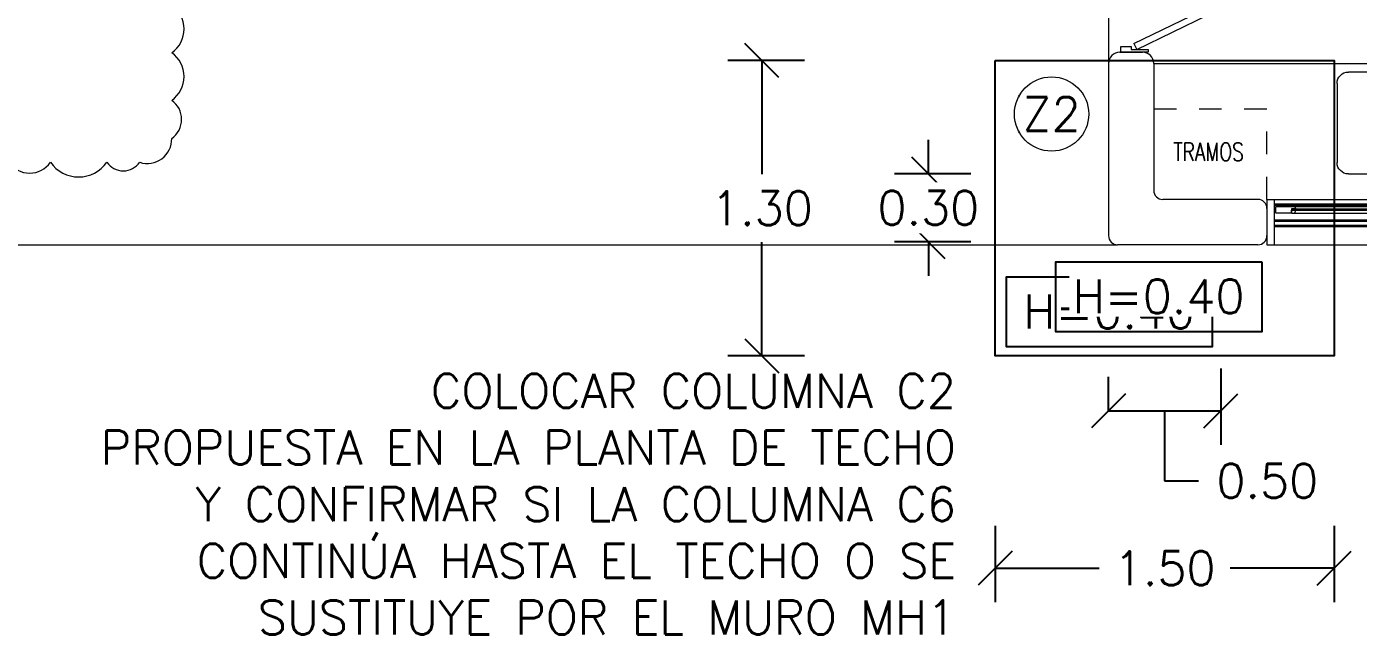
# Model space of a CAD drawing. Header units: metres. Extents: x -25 to 234, y -27 to 52.
# Drawn here: x 99.19 to 105.07, y 27.31 to 30 of the extents above; entities that cross this region are included whole.
import ezdxf

# ---------------------------------------------------------------- set-up
doc = ezdxf.new("R2010")
doc.units = ezdxf.units.M
doc.header["$LTSCALE"] = 0.1
doc.header["$MEASUREMENT"] = 0
doc.header["$PDMODE"] = 66
doc.linetypes.add('CONTINUA', pattern=[0])
doc.linetypes.add('DASHED', pattern=[0.75, 0.5, -0.25])
for name, color, linetype, lineweight in [('0-S-GRID-IDEN', 1, 'Continuous', 9), ('01a_Mobiliario', 250, 'Continuous', 0), ('A-DOOR', 251, 'Continuous', 5), ('A-WALL', 7, 'Continuous', 5), ('baños', 251, 'Continuous', 0), ('cristales', 131, 'Continuous', 0), ('MOB FIJOS', 251, 'Continuous', 0), ('OBS. ESTRUCTURALES', 1, 'Continuous', 0), ('piso', 253, 'Continuous', 0), ('PLANTA ARQ.', 1, 'Continuous', 0), ('PROYECCION', 9, 'DASHED', 0)]:
    doc.layers.add(name, color=color, linetype=linetype, lineweight=lineweight)
for name, color, linetype in [('001-DIMTEXTO', 4, 'Continuous'), ('DIMENSIONES', 7, 'Continuous'), ('DIMTEXTO', 4, 'Continuous'), ('TEXTOS', 4, 'Continuous'), ('ZAPATAS', 6, 'Continuous')]:
    doc.layers.add(name, color=color, linetype=linetype)
doc.styles.add('Arch-Dim', font='romans.shx', dxfattribs={"width": 0.75})
doc.styles.add('SMPLEX', font='simplex.shx')
doc.styles.get("Standard").update_dxf_attribs({"font": 'arial.ttf'})
doc.dimstyles.new('DIM-75', dxfattribs={"dimscale": 0.75, "dimtxt": 0.2, "dimasz": 0.2, "dimexe": 0.2, "dimexo": 0.2, "dimgap": 0.1, "dimtad": 0, "dimtih": 1, "dimtoh": 1, "dimzin": 0, "dimdsep": 46, "dimtxsty": 'SMPLEX', "dimblk1": 'OBLIQUE', "dimblk2": 'OBLIQUE', "dimsah": 1, "dimcen": 0.2, "dimclrd": 4, "dimclre": 4, "dimclrt": 4, "dimadec": 0, "dimazin": 0, "dimtfac": 1, "dimtmove": 1, "dimatfit": 3, "dimldrblk": 'OPEN30', "dimfxl": 0.25, "dimfxlon": 1, "dimtfill": 1, "dimtolj": 1, "dimtzin": 0, "dimarcsym": 0})

# ---------------------------------------------------------------- blocks, each defined once
blk = doc.blocks.new('_Oblique')
at = {"color": 0, "linetype": 'ByBlock', "lineweight": -2}
blk.add_line((-0.5, -0.5), (0.5, 0.5), dxfattribs=at)
blk = doc.blocks.new('*D888')
at = {"layer": 'Defpoints', "color": 0, "linetype": 'CONTINUA', "transparency": 16777216}
for p in [(104.4647, 29.0451), (103.9674, 28.2984), (104.4647, 28.2984)]:
    blk.add_point(p, dxfattribs=at)
at = {"layer": 'DIMENSIONES', "color": 4, "linetype": 'CONTINUA', "lineweight": -2, "transparency": 16777216}
for p, q in [((104.4647, 28.4859), (104.4647, 28.1484)), ((103.9674, 28.2984), (103.9674, 28.4484)), ((103.9674, 28.2984), (104.4647, 28.2984)), ((104.2161, 28.2984), (104.2161, 27.9889)), ((104.2161, 27.9889), (104.3661, 27.9889))]:
    blk.add_line(p, q, dxfattribs=at)
at = {"layer": 'DIMENSIONES', "color": 4, "linetype": 'CONTINUA', "lineweight": -2, "transparency": 16777216, "xscale": 0.15, "yscale": 0.15, "zscale": 0.15, "rotation": 180}
blk.add_blockref('_Oblique', (103.9674, 28.2984), dxfattribs=at)
at = {"layer": 'DIMENSIONES', "color": 4, "linetype": 'CONTINUA', "lineweight": -2, "transparency": 16777216, "xscale": 0.15, "yscale": 0.15, "zscale": 0.15}
blk.add_blockref('_Oblique', (104.4647, 28.2984), dxfattribs=at)
at = {"layer": 'DIMENSIONES', "color": 4, "linetype": 'CONTINUA', "transparency": 16777216, "insert": (104.6696, 27.9889), "char_height": 0.15, "attachment_point": 5, "style": 'SMPLEX', "bg_fill": 3, "box_fill_scale": 1.25, "bg_fill_color": 256, "bg_fill_true_color": 13158600, "bg_fill_transparency": 0}
blk.add_mtext('\\A1;0.50', dxfattribs=at)
blk = doc.blocks.new('_Open30')
at = {"layer": 'DIMTEXTO', "color": 0, "lineweight": -2}
for p, q in [((-1, 0.268), (0, 0)), ((0, 0), (-1, -0.268)), ((0, 0), (-1, 0))]:
    blk.add_line(p, q, dxfattribs=at)
blk = doc.blocks.new('*D923')
at = {"layer": 'Defpoints', "color": 0, "linetype": 'CONTINUA', "transparency": 16777216}
for p in [(103.4674, 28.541), (104.9652, 28.541), (104.9652, 27.6034)]:
    blk.add_point(p, dxfattribs=at)
at = {"layer": 'DIMENSIONES', "color": 4, "linetype": 'CONTINUA', "lineweight": -2, "transparency": 16777216}
for p, q in [((103.4674, 27.7909), (103.4674, 27.4534)), ((104.9652, 27.7909), (104.9652, 27.4534)), ((103.4674, 27.6034), (103.927, 27.6034)), ((104.9652, 27.6034), (104.5056, 27.6034))]:
    blk.add_line(p, q, dxfattribs=at)
at = {"layer": 'DIMENSIONES', "color": 4, "linetype": 'CONTINUA', "lineweight": -2, "transparency": 16777216, "xscale": 0.15, "yscale": 0.15, "zscale": 0.15, "rotation": 180}
blk.add_blockref('_Oblique', (103.4674, 27.6034), dxfattribs=at)
at = {"layer": 'DIMENSIONES', "color": 4, "linetype": 'CONTINUA', "lineweight": -2, "transparency": 16777216, "xscale": 0.15, "yscale": 0.15, "zscale": 0.15}
blk.add_blockref('_Oblique', (104.9652, 27.6034), dxfattribs=at)
at = {"layer": 'DIMENSIONES', "color": 4, "linetype": 'CONTINUA', "transparency": 16777216, "insert": (104.2163, 27.6034), "char_height": 0.15, "attachment_point": 5, "style": 'SMPLEX', "bg_fill": 3, "box_fill_scale": 1.25, "bg_fill_color": 256, "bg_fill_true_color": 13158600, "bg_fill_transparency": 0}
blk.add_mtext('\\A1;1.50', dxfattribs=at)
blk = doc.blocks.new('*D924')
at = {"layer": 'Defpoints', "color": 0, "linetype": 'CONTINUA', "transparency": 16777216}
for p in [(102.4363, 29.8451), (103.4674, 29.8451), (103.4674, 28.541)]:
    blk.add_point(p, dxfattribs=at)
at = {"layer": 'DIMENSIONES', "color": 4, "linetype": 'CONTINUA', "lineweight": -2, "transparency": 16777216}
for p, q in [((102.6238, 29.8451), (102.2863, 29.8451)), ((102.4363, 29.8451), (102.4363, 29.343)), ((102.4363, 28.541), (102.4363, 29.043)), ((102.6238, 28.541), (102.2863, 28.541))]:
    blk.add_line(p, q, dxfattribs=at)
at = {"layer": 'DIMENSIONES', "color": 4, "linetype": 'CONTINUA', "lineweight": -2, "transparency": 16777216, "xscale": 0.15, "yscale": 0.15, "zscale": 0.15}
for p, rotation in [((102.4363, 29.8451), 90), ((102.4363, 28.541), 270)]:
    blk.add_blockref('_Oblique', p, dxfattribs=dict(at, rotation=rotation))
at = {"layer": 'DIMENSIONES', "color": 4, "linetype": 'CONTINUA', "transparency": 16777216, "insert": (102.4363, 29.193), "char_height": 0.15, "attachment_point": 5, "style": 'SMPLEX', "bg_fill": 3, "box_fill_scale": 1.25, "bg_fill_color": 256, "bg_fill_true_color": 13158600, "bg_fill_transparency": 0}
blk.add_mtext('\\A1;1.30', dxfattribs=at)
blk = doc.blocks.new('*D890')
at = {"layer": 'Defpoints', "color": 0, "linetype": 'CONTINUA', "transparency": 16777216}
for p in [(103.1719, 29.3451), (103.9674, 29.3451), (103.9674, 29.0451)]:
    blk.add_point(p, dxfattribs=at)
at = {"layer": 'DIMENSIONES', "color": 4, "linetype": 'CONTINUA', "lineweight": -2, "transparency": 16777216}
for p, q in [((103.1719, 29.3451), (103.1719, 29.4951)), ((103.3594, 29.3451), (103.0219, 29.3451)), ((103.1719, 29.3451), (103.1719, 29.3451)), ((103.3594, 29.0451), (103.0219, 29.0451)), ((103.1719, 29.0451), (103.1719, 28.8951)), ((103.1719, 29.0451), (103.1719, 29.0451))]:
    blk.add_line(p, q, dxfattribs=at)
at = {"layer": 'DIMENSIONES', "color": 4, "linetype": 'CONTINUA', "lineweight": -2, "transparency": 16777216, "xscale": 0.15, "yscale": 0.15, "zscale": 0.15}
for p, rotation in [((103.1719, 29.3451), 270), ((103.1719, 29.0451), 90)]:
    blk.add_blockref('_Oblique', p, dxfattribs=dict(at, rotation=rotation))
at = {"layer": 'DIMENSIONES', "color": 4, "linetype": 'CONTINUA', "transparency": 16777216, "insert": (103.1719, 29.1951), "char_height": 0.15, "attachment_point": 5, "style": 'SMPLEX', "bg_fill": 3, "box_fill_scale": 1.25, "bg_fill_color": 256, "bg_fill_true_color": 13158600, "bg_fill_transparency": 0}
blk.add_mtext('\\A1;0.30', dxfattribs=at)
blk = doc.blocks.new('puerta 1.00')
at = {"layer": 'A-DOOR'}
for p, q in [((-0.15, -0.0125), (-0.9369, -0.3949)), ((-0.1376, -0.038), (-0.9245, -0.4204)), ((-0.1376, -0.038), (-0.15, -0.0125)), ((-0.9369, -0.3949), (-0.9245, -0.4204)), ((-0.8946, -0.3743), (-0.8996, -0.3641)), ((-0.8777, -0.3661), (-0.8826, -0.3559)), ((-0.8822, -0.3998), (-0.8772, -0.4101)), ((-0.8653, -0.3916), (-0.8603, -0.4018))]:
    blk.add_line(p, q, dxfattribs=at)
for points in [[(-0.08, 0), (-0.08, -0.025), (-0.125, -0.025), (-0.125, -0.0125), (-0.2, -0.0125), (-0.2, 0), (-0.08, 0)], [(-0.08, -0.95), (-0.08, -0.925), (-0.125, -0.925), (-0.125, -0.9375), (-0.2, -0.9375), (-0.2, -0.95), (-0.08, -0.95)]]:
    blk.add_lwpolyline(points, dxfattribs=at)
blk.add_arc((0.0366, 0.1602), 1.1229, 211.13358, 257.83427, dxfattribs=at)
for points in [[(-0.8982, -0.3642), (-0.9033, -0.3642), (-0.912, -0.3591), (-0.917, -0.3504), (-0.917, -0.3403), (-0.912, -0.3316), (-0.9033, -0.3265), (-0.8932, -0.3265), (-0.8844, -0.3316), (-0.8794, -0.3403), (-0.8794, -0.3504), (-0.8844, -0.3591), (-0.8932, -0.3642), (-0.8982, -0.3642)], [(-0.8617, -0.4394), (-0.8667, -0.4394), (-0.8754, -0.4344), (-0.8805, -0.4256), (-0.8805, -0.4156), (-0.8754, -0.4068), (-0.8667, -0.4018), (-0.8566, -0.4018), (-0.8479, -0.4068), (-0.8428, -0.4156), (-0.8428, -0.4257), (-0.8479, -0.4344), (-0.8566, -0.4394), (-0.8617, -0.4394)]]:
    blk.add_open_spline(points, degree=2, dxfattribs=at)
blk = doc.blocks.new('A$C531dc7ba')
at = {"layer": 'A-DOOR'}
for p, q in [((0, 0.2), (1.4, 0.2)), ((0, 0.2), (0, 0)), ((0.034, 0), (0.034, 0.2)), ((0.034, 0.18), (1.366, 0.18)), ((1.366, 0), (1.366, 0.2)), ((1.4, 0.2), (1.4, 0)), ((0.04, 0.1675), (0.0415, 0.169)), ((0.04, 0.1405), (0.04, 0.1675)), ((0.0415, 0.139), (0.04, 0.1405)), ((0.0415, 0.169), (0.1221, 0.169)), ((0.1065, 0.139), (0.0415, 0.139)), ((0.108, 0.1405), (0.1065, 0.139)), ((0.1255, 0.158), (0.108, 0.158)), ((0.108, 0.158), (0.108, 0.1405)), ((0.108, 0.155), (0.113, 0.155)), ((0.108, 0.155), (0.113, 0.155)), ((0.113, 0.157), (0.119, 0.153)), ((0.113, 0.153), (0.119, 0.157)), ((0.6528, 0.138), (0.1212, 0.138)), ((0.1221, 0.169), (0.124, 0.1675)), ((0.1221, 0.169), (0.6519, 0.169)), ((0.124, 0.1675), (0.126, 0.1595)), ((0.126, 0.1585), (0.1255, 0.158)), ((0.126, 0.1595), (0.126, 0.1585)), ((0.65, 0.1675), (0.648, 0.1595)), ((0.648, 0.1595), (0.648, 0.1585)), ((0.648, 0.1585), (0.6485, 0.158)), ((0.6485, 0.158), (0.666, 0.158)), ((0.6519, 0.169), (0.65, 0.1675)), ((0.7325, 0.169), (0.6519, 0.169)), ((0.661, 0.157), (0.655, 0.153)), ((0.661, 0.153), (0.655, 0.157)), ((0.666, 0.155), (0.661, 0.155)), ((0.666, 0.155), (0.661, 0.155)), ((0.666, 0.158), (0.666, 0.1405)), ((0.666, 0.1405), (0.6675, 0.139)), ((0.6675, 0.121), (0.666, 0.1195)), ((0.666, 0.1195), (0.666, 0.0925)), ((0.6675, 0.139), (0.7325, 0.139)), ((0.7325, 0.121), (0.6675, 0.121)), ((0.734, 0.1675), (0.7325, 0.169)), ((0.734, 0.1405), (0.7325, 0.139)), ((0.734, 0.1195), (0.7325, 0.121)), ((0.734, 0.1405), (0.734, 0.1675)), ((0.734, 0.102), (0.734, 0.1195)), ((0.7472, 0.122), (1.2788, 0.122)), ((1.292, 0.1195), (1.2935, 0.121)), ((1.292, 0.102), (1.292, 0.1195)), ((1.2935, 0.121), (1.3585, 0.121)), ((1.3585, 0.121), (1.36, 0.1195)), ((1.36, 0.1195), (1.36, 0.0925)), ((0.034, 0.08), (1.366, 0.08)), ((0.666, 0.0925), (0.6675, 0.091)), ((0.6675, 0.091), (0.7481, 0.091)), ((0.734, 0.105), (0.739, 0.105)), ((0.734, 0.105), (0.739, 0.105)), ((0.7515, 0.102), (0.734, 0.102)), ((0.739, 0.103), (0.745, 0.107)), ((0.739, 0.107), (0.745, 0.103)), ((0.7481, 0.091), (0.75, 0.0925)), ((1.2779, 0.091), (0.7481, 0.091)), ((0.75, 0.0925), (0.752, 0.1005)), ((0.752, 0.1015), (0.7515, 0.102)), ((0.752, 0.1005), (0.752, 0.1015)), ((1.274, 0.1015), (1.2745, 0.102)), ((1.274, 0.1005), (1.274, 0.1015)), ((1.276, 0.0925), (1.274, 0.1005)), ((1.2745, 0.102), (1.292, 0.102)), ((1.2779, 0.091), (1.276, 0.0925)), ((1.3585, 0.091), (1.2779, 0.091)), ((1.287, 0.103), (1.281, 0.107)), ((1.287, 0.107), (1.281, 0.103)), ((1.292, 0.105), (1.287, 0.105)), ((1.292, 0.105), (1.287, 0.105)), ((1.36, 0.0925), (1.3585, 0.091)), ((0, 0), (1.4, 0))]:
    blk.add_line(p, q, dxfattribs=at)
at = {"layer": 'A-DOOR', "color": 8}
for p, q in [((0.034, 0.174), (1.366, 0.174)), ((1.366, 0.157), (0.734, 0.157)), ((1.366, 0.151), (0.734, 0.151)), ((0.666, 0.109), (0.034, 0.109)), ((0.666, 0.103), (0.034, 0.103)), ((0.034, 0.086), (1.366, 0.086))]:
    blk.add_line(p, q, dxfattribs=at)
at = {"layer": 'A-DOOR'}
for points in [[(0.108, 0.155), (0.113, 0.155), (0.113, 0.155), (0.108, 0.155)], [(0.113, 0.157), (0.119, 0.157), (0.119, 0.153), (0.113, 0.153)], [(0.113, 0.157), (0.661, 0.157), (0.661, 0.153), (0.113, 0.153)], [(0.1255, 0.158), (0.1135, 0.158), (0.1135, 0.157), (0.1255, 0.157)], [(0.1255, 0.153), (0.1135, 0.153), (0.1135, 0.152), (0.1255, 0.152)], [(0.119, 0.157), (0.124, 0.157), (0.124, 0.153), (0.119, 0.153)], [(0.6485, 0.158), (0.6605, 0.158), (0.6605, 0.157), (0.6485, 0.157)], [(0.6485, 0.153), (0.6605, 0.153), (0.6605, 0.152), (0.6485, 0.152)], [(0.655, 0.157), (0.65, 0.157), (0.65, 0.153), (0.655, 0.153)], [(0.661, 0.157), (0.655, 0.157), (0.655, 0.153), (0.661, 0.153)], [(0.666, 0.155), (0.661, 0.155), (0.661, 0.155), (0.666, 0.155)], [(0.734, 0.105), (0.739, 0.105), (0.739, 0.105), (0.734, 0.105)], [(1.287, 0.103), (0.739, 0.103), (0.739, 0.107), (1.287, 0.107)], [(0.739, 0.103), (0.745, 0.103), (0.745, 0.107), (0.739, 0.107)], [(0.7515, 0.107), (0.7395, 0.107), (0.7395, 0.108), (0.7515, 0.108)], [(0.7515, 0.102), (0.7395, 0.102), (0.7395, 0.103), (0.7515, 0.103)], [(0.745, 0.103), (0.75, 0.103), (0.75, 0.107), (0.745, 0.107)], [(1.2745, 0.107), (1.2865, 0.107), (1.2865, 0.108), (1.2745, 0.108)], [(1.2745, 0.102), (1.2865, 0.102), (1.2865, 0.103), (1.2745, 0.103)], [(1.281, 0.103), (1.276, 0.103), (1.276, 0.107), (1.281, 0.107)], [(1.287, 0.103), (1.281, 0.103), (1.281, 0.107), (1.287, 0.107)], [(1.292, 0.105), (1.287, 0.105), (1.287, 0.105), (1.292, 0.105)]]:
    blk.add_lwpolyline(points, close=True, dxfattribs=at)
for points in [[(0.1101, 0.1395, 0.341999), (0.1082, 0.141), (0.108, 0.1413), (0.108, 0.151), (0.109, 0.152), (0.126, 0.152), (0.126, 0.1515), (0.1227, 0.1391, -0.339454), (0.1212, 0.138), (0.1121, 0.138, -0.341999)], [(0.6639, 0.1395, -0.341999), (0.6658, 0.141), (0.666, 0.1413), (0.666, 0.151), (0.665, 0.152), (0.648, 0.152), (0.648, 0.1515), (0.6513, 0.1391, 0.339454), (0.6528, 0.138), (0.6619, 0.138, 0.341999)], [(0.7361, 0.1205, -0.341999), (0.7342, 0.119), (0.734, 0.1187), (0.734, 0.109), (0.735, 0.108), (0.752, 0.108), (0.752, 0.1085), (0.7487, 0.1209, 0.339454), (0.7472, 0.122), (0.7381, 0.122, 0.341999)], [(1.2899, 0.1205, 0.341999), (1.2918, 0.119), (1.292, 0.1187), (1.292, 0.109), (1.291, 0.108), (1.274, 0.108), (1.274, 0.1085), (1.2773, 0.1209, -0.339454), (1.2788, 0.122), (1.2879, 0.122, -0.341999)]]:
    blk.add_lwpolyline(points, format="xyb", close=True, dxfattribs=at)
at = {"layer": 'A-DOOR', "color": 7}
for points in [[(0.113, 0.153), (0.661, 0.153), (0.661, 0.157), (0.113, 0.157)], [(1.287, 0.107), (0.739, 0.107), (0.739, 0.103), (1.287, 0.103)]]:
    blk.add_lwpolyline(points, close=True, dxfattribs=at)
at = {"layer": 'cristales', "const_width": 0.004}
for points in [[(0.124, 0.155), (0.65, 0.155)], [(1.276, 0.105), (0.75, 0.105)]]:
    blk.add_lwpolyline(points, dxfattribs=at)
blk = doc.blocks.new('SE3')
at = {"layer": 'MOB FIJOS'}
for p, q in [((115.4, 359.7), (115.4, 371.2)), ((132.6, 371.2), (115.4, 371.2)), ((115.4, 359.7), (116.8, 359.7)), ((116.8, 365.4), (116.8, 264.8)), ((124.5, 264.8), (124.5, 365.4)), ((124.5, 359.7), (132.6, 359.7)), ((180, 358.9), (179.6, 358.9)), ((179.6, 358.9), (179.6, 357)), ((179.6, 357), (180, 357)), ((180, 358.1), (180, 358.9)), ((180.7, 358.1), (180, 358.1)), ((180, 357), (180, 357.8)), ((180, 357.8), (180.7, 357.8)), ((181.1, 358.9), (180.7, 358.9)), ((180.7, 358.9), (180.7, 358.1)), ((180.7, 357.8), (180.7, 357)), ((180.7, 357), (181.1, 357)), ((181.1, 357), (181.1, 358.9)), ((181.5, 358.9), (182.8, 358.9)), ((181.5, 357), (181.5, 358.9)), ((182.9, 357), (181.5, 357)), ((181.8, 358.6), (181.8, 358.2)), ((182.8, 358.6), (181.8, 358.6)), ((181.8, 358.2), (182.8, 358.2)), ((181.8, 357.8), (181.8, 357.3)), ((182.8, 357.8), (181.8, 357.8)), ((181.8, 357.3), (182.9, 357.3)), ((182.8, 358.9), (182.8, 358.6)), ((182.8, 358.2), (182.8, 357.8)), ((182.9, 357.3), (182.9, 357)), ((183.2, 358.9), (183.6, 358.9)), ((183.2, 357), (183.2, 358.9)), ((184.5, 357), (183.2, 357)), ((183.6, 358.9), (183.6, 357.3)), ((183.6, 357.3), (184.5, 357.3)), ((184.5, 357.3), (184.5, 357)), ((184.6, 358.9), (185, 358.9)), ((185.2, 357), (184.6, 358.9)), ((185, 358.9), (185.4, 357.5)), ((185.6, 357), (185.2, 357)), ((185.4, 357.5), (185.9, 358.9)), ((186.3, 358.9), (185.6, 357)), ((185.9, 358.9), (186.3, 358.9)), ((186.5, 358.9), (187.8, 358.9)), ((186.5, 357), (186.5, 358.9)), ((187.8, 357), (186.5, 357)), ((186.8, 358.6), (186.8, 358.2)), ((187.8, 358.6), (186.8, 358.6)), ((186.8, 358.2), (187.7, 358.2)), ((186.8, 357.8), (186.8, 357.3)), ((187.7, 357.8), (186.8, 357.8)), ((186.8, 357.3), (187.8, 357.3)), ((187.7, 358.2), (187.7, 357.8)), ((187.8, 358.9), (187.8, 358.6)), ((187.8, 357.3), (187.8, 357)), ((188, 358.9), (188.5, 358.9)), ((188.6, 358), (188, 358.9)), ((188, 357), (188.6, 358)), ((188.4, 357), (188, 357)), ((188.8, 357.7), (188.4, 357)), ((188.5, 358.9), (188.8, 358.3)), ((188.8, 358.3), (189.2, 358.9)), ((189.2, 357), (188.8, 357.7)), ((189.6, 358.9), (189, 358)), ((189, 358), (189.7, 357)), ((189.2, 358.9), (189.6, 358.9)), ((189.7, 357), (189.2, 357)), ((138.5, 355.7), (138.5, 336.6)), ((143.5, 336.6), (138.5, 336.6)), ((143.5, 336.6), (143.5, 355.7)), ((116.5, 264.1), (116.5, 263.5)), ((116.8, 264.8), (116.8, 264.1)), ((124.5, 264.1), (124.5, 264.8)), ((124.8, 263.5), (124.8, 264.1))]:
    blk.add_line(p, q, dxfattribs=at)
blk.add_circle((141, 365.4), 10, dxfattribs=at)
for centre, radius, start, end in [((200.7, 365.4), 111.9, 175.2133, 184.7867), ((90.8, 374.6), 1.52, 93.4481, 175.2133), ((90.8, 356.2), 1.52, 184.7867, 266.5519), ((141, -458.7), 836.4, 86.5519, 93.4481), ((120.7, 365.4), 3.91, 0, 192.0524), ((120.7, 365.4), 3.81, 0, 180), ((120.7, 365.4), 3.91, 347.9113, 0), ((141, 365.4), 10.2, 0, 255.8182), ((141, 365.4), 10.2, 284.1818, 0), ((191.2, 374.6), 1.52, 4.7867, 86.5519), ((191.2, 356.2), 1.52, 273.4481, 355.2133), ((81.2, 365.4), 111.9, 355.2133, 4.7867), ((141, 1189.5), 836.4, 266.5519, 268.3467), ((141, 1189.5), 836.4, 268.8689, 269.8295), ((141, 1189.5), 836.4, 270.1705, 273.4481)]:
    blk.add_arc(centre, radius, start, end, dxfattribs=at)
for centre, major_axis, start_param, end_param in [((120.7, 264.1), (4.12, 0), 2.748282, 6.283185), ((120.7, 263.5), (4.12, 0), 3.141593, 6.283185), ((120.7, 264.8), (-3.81, 0), 0, 3.141593), ((120.7, 264.1), (3.81, 0), 3.141593, 6.283185), ((120.7, 264.1), (4.12, 0), 0, 0.393311)]:
    blk.add_ellipse(centre, major_axis=major_axis, ratio=0.996195, start_param=start_param, end_param=end_param, dxfattribs=at)
blk = doc.blocks.new('A$Cc7ce667a')
at = {"layer": 'MOB FIJOS'}
for p, q in [((0.05, 0.5176), (0.73, 0.5176)), ((0, 0.1176), (0, 0.4676)), ((0.78, 0.4676), (0.78, 0.1176)), ((0.3697, 0.0676), (0.05, 0.0676)), ((0.73, 0.0676), (0.4103, 0.0676))]:
    blk.add_line(p, q, dxfattribs=at)
for centre, start, end in [((0.05, 0.4676), 90, 180), ((0.73, 0.4676), 0, 90), ((0.05, 0.1176), 180, 270), ((0.73, 0.1176), 270, 0)]:
    blk.add_arc(centre, 0.05, start, end, dxfattribs=at)
at = {"layer": 'MOB FIJOS', "ltscale": 0.01}
for major_axis in [(-0.0318, 0.0318), (-0.0247, 0.0247)]:
    blk.add_ellipse((0.39, 0.2926), major_axis=major_axis, ratio=1, start_param=2.356194489560823, end_param=8.639379796740409, dxfattribs=at)
at = {"layer": 'MOB FIJOS', "xscale": 0.002480511886764446, "yscale": 0.002480511886764446, "zscale": 0.002480511886764446, "rotation": 180}
blk.add_blockref('SE3', (0.7239, 0.9368), dxfattribs=at)
blk = doc.blocks.new('PL BASE 1N NASAS 09')
at = {"layer": '01a_Mobiliario', "transparency": 33554684}
blk.add_line((-106.2311, -54.4497), (-104.4311, -54.4497), dxfattribs=at)
at = {"layer": 'A-WALL'}
for p, q in [((-106.3811, -54.3997), (-106.2811, -54.3997)), ((-106.4311, -54.4497), (-106.4311, -55.2097)), ((-106.2311, -54.4497), (-106.2311, -55.0097)), ((-105.7711, -55.0497), (-106.1911, -55.0497)), ((-105.7311, -55.0897), (-105.7311, -55.2097)), ((-105.7711, -55.2497), (-106.3911, -55.2497))]:
    blk.add_line(p, q, dxfattribs=at)
for centre, radius, start, end in [((-106.3811, -54.4497), 0.05, 90, 180), ((-106.2811, -54.4497), 0.05, 0, 90), ((-106.1911, -55.0097), 0.04, 180, 270), ((-105.7711, -55.0897), 0.04, 0, 90), ((-106.3911, -55.2097), 0.04, 180, 270), ((-105.7711, -55.2097), 0.04, 270, 0)]:
    blk.add_arc(centre, radius, start, end, dxfattribs=at)
at = {"layer": 'piso'}
for p, q in [((-106.4311, -53.3797), (-106.4311, -54.4697)), ((-114.4711, -55.2497), (-106.3911, -55.2497))]:
    blk.add_line(p, q, dxfattribs=at)
at = {"layer": 'PROYECCION', "color": 252, "linetype": 'DASHED', "ltscale": 0.1}
for p in [(-106.2311, -54.6497), (-105.7311, -55.0497)]:
    blk.add_line(p, (-105.7311, -54.6497), dxfattribs=at)
at = {"color": 1}
blk.add_blockref('A$C531dc7ba', (-105.7311, -55.2497), dxfattribs=at)
at = {"layer": 'A-DOOR', "rotation": 180}
blk.add_blockref('puerta 1.00', (-106.4565, -54.3997), dxfattribs=at)
at = {"layer": 'MOB FIJOS', "xscale": -1}
blk.add_blockref('A$Cc7ce667a', (-104.6411, -55.0047), dxfattribs=at)
at = {"layer": 'TEXTOS', "insert": (-106.1445, -54.8795), "char_height": 0.08, "width": 26.65337, "attachment_point": 7, "style": 'Arch-Dim'}
blk.add_mtext('\\pt0.47299,2.32;TRAMOS', dxfattribs=at)
blk = doc.blocks.new('*D1011')
at = {"layer": 'Defpoints', "color": 0, "linetype": 'CONTINUA', "transparency": 16777216}
for p in [(109.4464, -21.995), (108.9491, -22.7416), (109.4464, -22.7416)]:
    blk.add_point(p, dxfattribs=at)
at = {"layer": 'DIMENSIONES', "color": 4, "linetype": 'CONTINUA', "lineweight": -2, "transparency": 16777216}
for p, q in [((108.9491, -22.7416), (108.9491, -22.5916)), ((109.4464, -22.5541), (109.4464, -22.8916)), ((108.9491, -22.7416), (109.4464, -22.7416)), ((109.1977, -22.7416), (109.1977, -23.0511)), ((109.1977, -23.0511), (109.3477, -23.0511))]:
    blk.add_line(p, q, dxfattribs=at)
at = {"layer": 'DIMENSIONES', "color": 4, "linetype": 'CONTINUA', "lineweight": -2, "transparency": 16777216, "xscale": 0.15, "yscale": 0.15, "zscale": 0.15, "rotation": 180}
blk.add_blockref('_Oblique', (108.9491, -22.7416), dxfattribs=at)
at = {"layer": 'DIMENSIONES', "color": 4, "linetype": 'CONTINUA', "lineweight": -2, "transparency": 16777216, "xscale": 0.15, "yscale": 0.15, "zscale": 0.15}
blk.add_blockref('_Oblique', (109.4464, -22.7416), dxfattribs=at)
at = {"layer": 'DIMENSIONES', "color": 4, "linetype": 'CONTINUA', "transparency": 16777216, "insert": (109.6513, -23.0511), "char_height": 0.15, "attachment_point": 5, "style": 'SMPLEX', "bg_fill": 3, "box_fill_scale": 1.25, "bg_fill_color": 256, "bg_fill_true_color": 13158600, "bg_fill_transparency": 0}
blk.add_mtext('\\A1;0.50', dxfattribs=at)
blk = doc.blocks.new('*D1025')
at = {"layer": 'Defpoints', "color": 0, "linetype": 'CONTINUA', "transparency": 16777216}
for p in [(108.4491, -22.4991), (109.9468, -22.4991), (109.9468, -23.4366)]:
    blk.add_point(p, dxfattribs=at)
at = {"layer": 'DIMENSIONES', "color": 4, "linetype": 'CONTINUA', "lineweight": -2, "transparency": 16777216}
for p, q in [((108.4491, -23.2491), (108.4491, -23.5866)), ((109.9468, -23.2491), (109.9468, -23.5866)), ((108.4491, -23.4366), (108.9087, -23.4366)), ((109.9468, -23.4366), (109.4873, -23.4366))]:
    blk.add_line(p, q, dxfattribs=at)
at = {"layer": 'DIMENSIONES', "color": 4, "linetype": 'CONTINUA', "lineweight": -2, "transparency": 16777216, "xscale": 0.15, "yscale": 0.15, "zscale": 0.15, "rotation": 180}
blk.add_blockref('_Oblique', (108.4491, -23.4366), dxfattribs=at)
at = {"layer": 'DIMENSIONES', "color": 4, "linetype": 'CONTINUA', "lineweight": -2, "transparency": 16777216, "xscale": 0.15, "yscale": 0.15, "zscale": 0.15}
blk.add_blockref('_Oblique', (109.9468, -23.4366), dxfattribs=at)
at = {"layer": 'DIMENSIONES', "color": 4, "linetype": 'CONTINUA', "transparency": 16777216, "insert": (109.198, -23.4366), "char_height": 0.15, "attachment_point": 5, "style": 'SMPLEX', "bg_fill": 3, "box_fill_scale": 1.25, "bg_fill_color": 256, "bg_fill_true_color": 13158600, "bg_fill_transparency": 0}
blk.add_mtext('\\A1;1.50', dxfattribs=at)
blk = doc.blocks.new('*D1026')
at = {"layer": 'Defpoints', "color": 0, "linetype": 'CONTINUA', "transparency": 16777216}
for p in [(107.418, -21.195), (108.4491, -21.195), (108.4491, -22.4991)]:
    blk.add_point(p, dxfattribs=at)
at = {"layer": 'DIMENSIONES', "color": 4, "linetype": 'CONTINUA', "lineweight": -2, "transparency": 16777216}
for p, q in [((107.6055, -21.195), (107.268, -21.195)), ((107.418, -21.195), (107.418, -21.697)), ((107.418, -22.4991), (107.418, -21.997)), ((107.6055, -22.4991), (107.268, -22.4991))]:
    blk.add_line(p, q, dxfattribs=at)
at = {"layer": 'DIMENSIONES', "color": 4, "linetype": 'CONTINUA', "lineweight": -2, "transparency": 16777216, "xscale": 0.15, "yscale": 0.15, "zscale": 0.15}
for p, rotation in [((107.418, -21.195), 90), ((107.418, -22.4991), 270)]:
    blk.add_blockref('_Oblique', p, dxfattribs=dict(at, rotation=rotation))
at = {"layer": 'DIMENSIONES', "color": 4, "linetype": 'CONTINUA', "transparency": 16777216, "insert": (107.418, -21.847), "char_height": 0.15, "attachment_point": 5, "style": 'SMPLEX', "bg_fill": 3, "box_fill_scale": 1.25, "bg_fill_color": 256, "bg_fill_true_color": 13158600, "bg_fill_transparency": 0}
blk.add_mtext('\\A1;1.30', dxfattribs=at)
blk = doc.blocks.new('*D1031')
at = {"layer": 'Defpoints', "color": 0, "linetype": 'CONTINUA', "transparency": 16777216}
for p in [(108.1536, -21.695), (108.9491, -21.695), (108.9491, -21.995)]:
    blk.add_point(p, dxfattribs=at)
at = {"layer": 'DIMENSIONES', "color": 4, "linetype": 'CONTINUA', "lineweight": -2, "transparency": 16777216}
for p, q in [((108.1536, -21.695), (108.1536, -21.545)), ((108.3411, -21.695), (108.0036, -21.695)), ((108.3411, -21.995), (108.0036, -21.995)), ((108.1536, -21.995), (108.1536, -22.145))]:
    blk.add_line(p, q, dxfattribs=at)
at = {"layer": 'DIMENSIONES', "color": 4, "linetype": 'CONTINUA', "lineweight": -2, "transparency": 16777216, "xscale": 0.15, "yscale": 0.15, "zscale": 0.15}
for p, rotation in [((108.1536, -21.695), 270), ((108.1536, -21.995), 90)]:
    blk.add_blockref('_Oblique', p, dxfattribs=dict(at, rotation=rotation))
at = {"layer": 'DIMENSIONES', "color": 4, "linetype": 'CONTINUA', "transparency": 16777216, "insert": (108.1536, -21.845), "char_height": 0.15, "attachment_point": 5, "style": 'SMPLEX', "bg_fill": 3, "box_fill_scale": 1.25, "bg_fill_color": 256, "bg_fill_true_color": 13158600, "bg_fill_transparency": 0}
blk.add_mtext('\\A1;0.30', dxfattribs=at)
blk = doc.blocks.new('A$Cac76d8b6')
at = {"layer": 'DIMENSIONES', "linetype": 'CONTINUA'}
dim = blk.add_linear_dim(base=(19.9813, 4.1964), p1=(19.484, 4.1964), p2=(19.9813, 4.9431), dimstyle='DIM-75', dxfattribs=at)
dim.commit()
dim.dimension.update_dxf_attribs({"geometry": '*D1011', "text_midpoint": (19.9577, 3.8869), "dimtype": 128, "insert": (-89.4651, 26.938)})
at = {"layer": 'ZAPATAS', "lineweight": 25}
blk.add_lwpolyline([(18.984, 5.7431), (20.4818, 5.7431), (20.4818, 4.439), (18.984, 4.439)], close=True, dxfattribs=at)
at = {"layer": 'DIMENSIONES', "linetype": 'CONTINUA'}
dim = blk.add_linear_dim(base=(20.4818, 3.5014), p1=(18.984, 4.439), p2=(20.4818, 4.439), dimstyle='DIM-75', dxfattribs=at)
dim.commit()
dim.dimension.update_dxf_attribs({"geometry": '*D1025', "text_midpoint": (19.7329, 3.5014), "insert": (-89.4651, 26.938)})
dim = blk.add_linear_dim(base=(17.9529, 5.7431), p1=(18.984, 4.439), p2=(18.984, 5.7431), angle=90, dimstyle='DIM-75', dxfattribs=at)
dim.commit()
dim.dimension.update_dxf_attribs({"geometry": '*D1026', "text_midpoint": (17.9529, 5.091), "insert": (-89.4651, 26.938)})
dim = blk.add_linear_dim(base=(18.6885, 5.2431), p1=(19.484, 4.9431), p2=(19.484, 5.2431), angle=90, dimstyle='DIM-75', dxfattribs=at)
dim.commit()
dim.dimension.update_dxf_attribs({"geometry": '*D1031', "text_midpoint": (18.6885, 5.0931), "insert": (-89.4651, 26.938)})
at = {"layer": 'DIMTEXTO', "color": 4}
blk.add_lwpolyline([(20.1631, 4.8531), (19.2507, 4.8531), (19.2507, 4.5475), (20.1631, 4.5475)], close=True, dxfattribs=at)
at = {"layer": 'DIMTEXTO', "color": 4, "insert": (19.233, 5.5073), "char_height": 0.15, "attachment_point": 5, "rotation": 0, "style": 'SMPLEX', "bg_fill": 3, "box_fill_scale": 1.1, "bg_fill_color": 256, "bg_fill_true_color": 13158600, "bg_fill_transparency": 0}
blk.add_mtext('\\A1;Z2', dxfattribs=at)
at = {"layer": '0-S-GRID-IDEN'}
blk.add_circle((19.233, 5.5073), 0.164, dxfattribs=at)
at = {"layer": 'DIMTEXTO', "color": 4, "insert": (19.7063, 4.7021), "char_height": 0.15, "attachment_point": 5, "rotation": 0, "style": 'SMPLEX', "bg_fill": 3, "box_fill_scale": 1.1, "bg_fill_color": 256, "bg_fill_true_color": 13158600, "bg_fill_transparency": 0}
blk.add_mtext('\\A1;H=0.40', dxfattribs=at)

msp = doc.modelspace()

# ---------------------------------------------------------------- linework, layer by layer
at = {"layer": 'PLANTA ARQ.', "linetype": 'CONTINUA'}
msp.add_lwpolyline([(99.1085, 29.3962, 0.520567), (99.292, 29.3962, 0.520567), (99.5413, 29.3962, 0.520567), (99.6865, 29.3962, 0.520567), (99.8281, 29.5014, 0.520567), (99.8281, 29.6697, 0.520567), (99.8281, 29.8797, 0.520567), (99.8281, 30.0905, 0.520567)], format="xyb", dxfattribs=at)

# ---------------------------------------------------------------- dimensions: what is measured, and where the dimension line sits
at = {"layer": 'DIMENSIONES', "linetype": 'CONTINUA'}
dim = msp.add_linear_dim(base=(104.4647, 28.2984), p1=(103.9674, 28.2984), p2=(104.4647, 29.0451), dimstyle='DIM-75', dxfattribs=at)
dim.commit()
dim.dimension.update_dxf_attribs({"geometry": '*D888', "text_midpoint": (104.4411, 27.9889), "dimtype": 160})

# ---------------------------------------------------------------- next in the draw order: linework, layer by layer
at = {"layer": 'ZAPATAS', "lineweight": 25}
msp.add_lwpolyline([(103.4674, 29.8451), (104.9652, 29.8451), (104.9652, 28.541), (103.4674, 28.541)], close=True, dxfattribs=at)

# ---------------------------------------------------------------- next in the draw order: dimensions: what is measured, and where the dimension line sits
at = {"layer": 'DIMENSIONES', "linetype": 'CONTINUA'}
dim = msp.add_linear_dim(base=(104.9652, 27.6034), p1=(103.4674, 28.541), p2=(104.9652, 28.541), dimstyle='DIM-75', dxfattribs=at)
dim.commit()
dim.dimension.update_dxf_attribs({"geometry": '*D923', "text_midpoint": (104.2163, 27.6034)})

# ---------------------------------------------------------------- next in the draw order: dimensions: what is measured, and where the dimension line sits
dim = msp.add_linear_dim(base=(102.4363, 29.8451), p1=(103.4674, 28.541), p2=(103.4674, 29.8451), angle=90, dimstyle='DIM-75', dxfattribs=at)
dim.commit()
dim.dimension.update_dxf_attribs({"geometry": '*D924', "text_midpoint": (102.4363, 29.193)})

# ---------------------------------------------------------------- next in the draw order: texts
at = {"layer": 'OBS. ESTRUCTURALES', "linetype": 'CONTINUA', "insert": (103.2941, 27.3114), "char_height": 0.15, "width": 4.628637, "attachment_point": 9}
msp.add_mtext('{\\Fromans|c0;COLOCAR COLUMNA C2 \\PPROPUESTA EN LA PLANTA DE TECHO\\PY CONFIRMAR SI LA COLUMNA C6 CONTINÚA HASTA EL TECHO O SE SUSTITUYE POR EL MURO MH1}', dxfattribs=at)

# ---------------------------------------------------------------- next in the draw order: dimensions: what is measured, and where the dimension line sits
at = {"layer": 'DIMENSIONES', "linetype": 'CONTINUA'}
dim = msp.add_linear_dim(base=(103.1719, 29.3451), p1=(103.9674, 29.0451), p2=(103.9674, 29.3451), angle=90, dimstyle='DIM-75', dxfattribs=at)
dim.commit()
dim.dimension.update_dxf_attribs({"geometry": '*D890', "text_midpoint": (103.1719, 29.1951)})

# ---------------------------------------------------------------- next in the draw order: linework, layer by layer
at = {"layer": 'DIMTEXTO', "color": 4}
msp.add_lwpolyline([(104.4279, 28.8888), (103.5155, 28.8888), (103.5155, 28.5832), (104.4279, 28.5832)], close=True, dxfattribs=at)

# ---------------------------------------------------------------- next in the draw order: texts
at = {"layer": 'DIMTEXTO', "color": 4, "insert": (103.7164, 29.6093), "char_height": 0.15, "attachment_point": 5, "rotation": 0, "style": 'SMPLEX', "bg_fill": 3, "box_fill_scale": 1.1, "bg_fill_color": 256, "bg_fill_true_color": 13158600, "bg_fill_transparency": 0}
msp.add_mtext('\\A1;Z2', dxfattribs=at)

# ---------------------------------------------------------------- next in the draw order: linework, layer by layer
at = {"layer": '0-S-GRID-IDEN'}
msp.add_circle((103.7164, 29.6093), 0.164, dxfattribs=at)

# ---------------------------------------------------------------- next in the draw order: texts
at = {"layer": 'DIMTEXTO', "color": 4, "insert": (103.9711, 28.7378), "char_height": 0.15, "attachment_point": 5, "rotation": 0, "style": 'SMPLEX', "bg_fill": 3, "box_fill_scale": 1.1, "bg_fill_color": 256, "bg_fill_true_color": 13158600, "bg_fill_transparency": 0}
msp.add_mtext('\\A1;H=0.40', dxfattribs=at)

# ---------------------------------------------------------------- next in the draw order: block references
at = {"layer": 'baños'}
msp.add_blockref('PL BASE 1N NASAS 09', (210.3991, 84.2818), dxfattribs=at)

# ---------------------------------------------------------------- next in the draw order: block references
at = {"layer": '001-DIMTEXTO', "linetype": 'CONTINUA'}
msp.add_blockref('A$Cac76d8b6', (84.4834, 24.102), dxfattribs=at)

doc.saveas('drawing.dxf')
